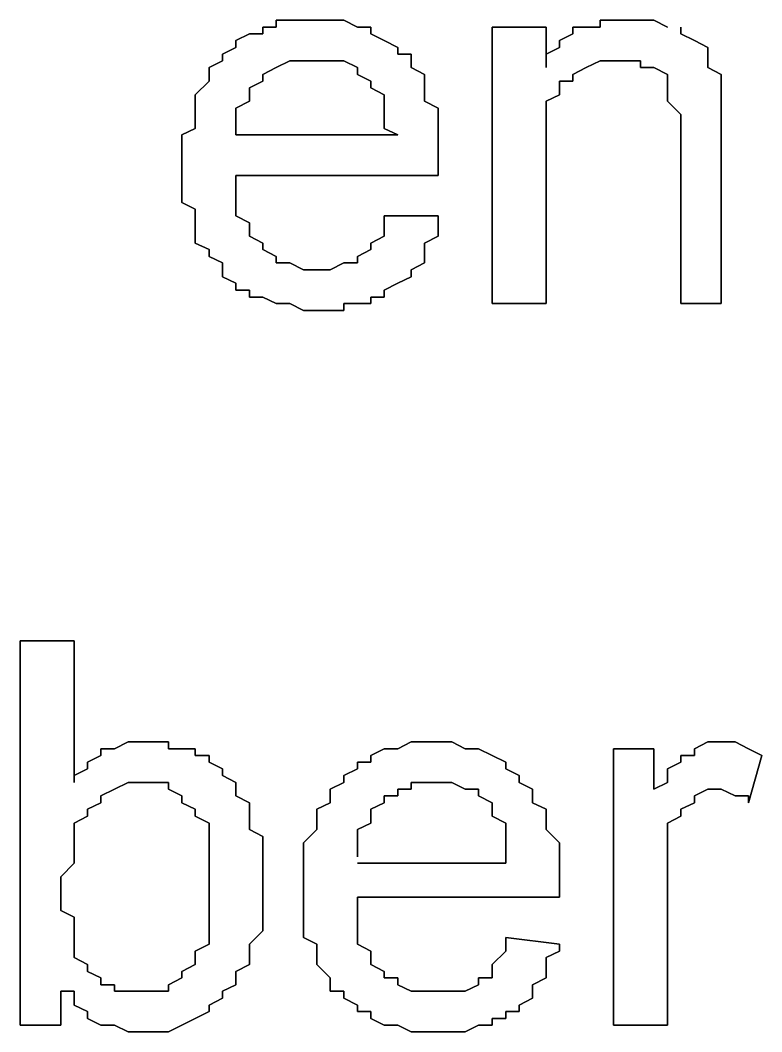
# Model space of a CAD drawing. Header units: metres. Extents: x 2.9 to 42.8, y 1.7 to 28.7.
# Drawn here: x 39.1901 to 39.3841, y 21.3572 to 21.6218 of the extents above; entities that cross this region are included whole.
import ezdxf

# ---------------------------------------------------------------- set-up
doc = ezdxf.new("R2010")
doc.units = ezdxf.units.M
doc.layers.add('GRIS', color=8, linetype='Continuous')

msp = doc.modelspace()

# ---------------------------------------------------------------- linework, layer by layer
at = {"layer": 'GRIS', "lineweight": -3}
for points in [[(39.2606, 21.6218), (39.2571, 21.6218), (39.2606, 21.6218)], [(39.2571, 21.6218), (39.2571, 21.62), (39.2571, 21.6218)], [(39.2642, 21.6218), (39.2606, 21.6218), (39.2642, 21.6218)], [(39.2677, 21.6218), (39.2642, 21.6218), (39.2677, 21.6218)], [(39.2712, 21.6218), (39.2677, 21.6218), (39.2712, 21.6218)], [(39.2748, 21.6218), (39.2712, 21.6218), (39.2748, 21.6218)], [(39.2783, 21.62), (39.2748, 21.6218), (39.2783, 21.62)], [(39.3453, 21.6218), (39.3418, 21.6218), (39.3453, 21.6218)], [(39.3418, 21.6218), (39.3418, 21.62), (39.3418, 21.6218)], [(39.3488, 21.6218), (39.3453, 21.6218), (39.3488, 21.6218)], [(39.3524, 21.6218), (39.3488, 21.6218), (39.3524, 21.6218)], [(39.3559, 21.6218), (39.3524, 21.6218), (39.3559, 21.6218)], [(39.3594, 21.62), (39.3559, 21.6218), (39.3594, 21.62)], [(39.2501, 21.6182), (39.2465, 21.6165), (39.2501, 21.6182)], [(39.2536, 21.6182), (39.2501, 21.6182), (39.2536, 21.6182)], [(39.2571, 21.62), (39.2536, 21.62), (39.2571, 21.62)], [(39.2536, 21.62), (39.2536, 21.6182), (39.2536, 21.62)], [(39.2818, 21.62), (39.2783, 21.62), (39.2818, 21.62)], [(39.2818, 21.6182), (39.2818, 21.62), (39.2818, 21.6182)], [(39.2853, 21.6165), (39.2818, 21.6182), (39.2853, 21.6165)], [(39.3277, 21.62), (39.3136, 21.62), (39.3277, 21.62)], [(39.3136, 21.62), (39.3136, 21.5477), (39.3136, 21.62)], [(39.3277, 21.6094), (39.3277, 21.62), (39.3277, 21.6094)], [(39.3347, 21.6182), (39.3312, 21.6165), (39.3347, 21.6182)], [(39.3382, 21.62), (39.3347, 21.62), (39.3382, 21.62)], [(39.3347, 21.62), (39.3347, 21.6182), (39.3347, 21.62)], [(39.3418, 21.62), (39.3382, 21.62), (39.3418, 21.62)], [(39.3629, 21.6182), (39.3629, 21.62), (39.3629, 21.6182)], [(39.3665, 21.6165), (39.3629, 21.6182), (39.3665, 21.6165)], [(39.2465, 21.6165), (39.2465, 21.6147), (39.2465, 21.6165)], [(39.2889, 21.6147), (39.2853, 21.6165), (39.2889, 21.6147)], [(39.3312, 21.6165), (39.3312, 21.6147), (39.3312, 21.6165)], [(39.37, 21.6147), (39.3665, 21.6165), (39.37, 21.6147)], [(39.2465, 21.6147), (39.243, 21.6129), (39.2465, 21.6147)], [(39.243, 21.6129), (39.243, 21.6112), (39.243, 21.6129)], [(39.2889, 21.6129), (39.2889, 21.6147), (39.2889, 21.6129)], [(39.2924, 21.6129), (39.2889, 21.6129), (39.2924, 21.6129)], [(39.2924, 21.6112), (39.2924, 21.6129), (39.2924, 21.6112)], [(39.3312, 21.6147), (39.3277, 21.6129), (39.3312, 21.6147)], [(39.3277, 21.6129), (39.3277, 21.6112), (39.3277, 21.6129)], [(39.37, 21.6129), (39.37, 21.6147), (39.37, 21.6129)], [(39.37, 21.6112), (39.37, 21.6129), (39.37, 21.6112)], [(39.243, 21.6112), (39.2395, 21.6094), (39.243, 21.6112)], [(39.2571, 21.6094), (39.2606, 21.6112), (39.2571, 21.6094)], [(39.2606, 21.6112), (39.2642, 21.6112), (39.2606, 21.6112)], [(39.2642, 21.6112), (39.2677, 21.6112), (39.2642, 21.6112)], [(39.2677, 21.6112), (39.2712, 21.6112), (39.2677, 21.6112)], [(39.2712, 21.6112), (39.2748, 21.6112), (39.2712, 21.6112)], [(39.2748, 21.6112), (39.2783, 21.6094), (39.2748, 21.6112)], [(39.2924, 21.6094), (39.2924, 21.6112), (39.2924, 21.6094)], [(39.3277, 21.6112), (39.3277, 21.6094), (39.3277, 21.6112)], [(39.3382, 21.6094), (39.3418, 21.6112), (39.3382, 21.6094)], [(39.3418, 21.6112), (39.3453, 21.6112), (39.3418, 21.6112)], [(39.3453, 21.6112), (39.3488, 21.6112), (39.3453, 21.6112)], [(39.3488, 21.6112), (39.3524, 21.6112), (39.3488, 21.6112)], [(39.3524, 21.6112), (39.3524, 21.6094), (39.3524, 21.6112)], [(39.37, 21.6094), (39.37, 21.6112), (39.37, 21.6094)], [(39.2395, 21.6094), (39.2395, 21.6076), (39.2395, 21.6094)], [(39.2395, 21.6076), (39.2395, 21.6059), (39.2395, 21.6076)], [(39.2536, 21.6076), (39.2571, 21.6094), (39.2536, 21.6076)], [(39.2536, 21.6059), (39.2536, 21.6076), (39.2536, 21.6059)], [(39.2783, 21.6094), (39.2783, 21.6076), (39.2783, 21.6094)], [(39.2783, 21.6076), (39.2818, 21.6059), (39.2783, 21.6076)], [(39.2959, 21.6076), (39.2924, 21.6094), (39.2959, 21.6076)], [(39.2959, 21.6059), (39.2959, 21.6076), (39.2959, 21.6059)], [(39.3347, 21.6076), (39.3382, 21.6094), (39.3347, 21.6076)], [(39.3347, 21.6059), (39.3347, 21.6076), (39.3347, 21.6059)], [(39.3524, 21.6094), (39.3559, 21.6094), (39.3524, 21.6094)], [(39.3559, 21.6094), (39.3594, 21.6076), (39.3559, 21.6094)], [(39.3594, 21.6076), (39.3594, 21.6059), (39.3594, 21.6076)], [(39.3735, 21.6076), (39.37, 21.6094), (39.3735, 21.6076)], [(39.3735, 21.6041), (39.3735, 21.6076), (39.3735, 21.6041)], [(39.2395, 21.6059), (39.2359, 21.6023), (39.2395, 21.6059)], [(39.2501, 21.6041), (39.2536, 21.6059), (39.2501, 21.6041)], [(39.2818, 21.6059), (39.2818, 21.6041), (39.2818, 21.6059)], [(39.2959, 21.6023), (39.2959, 21.6059), (39.2959, 21.6023)], [(39.3312, 21.6041), (39.3312, 21.6059), (39.3312, 21.6041)], [(39.3312, 21.6059), (39.3347, 21.6059), (39.3312, 21.6059)], [(39.3594, 21.6059), (39.3594, 21.6041), (39.3594, 21.6059)], [(39.2359, 21.6023), (39.2359, 21.6006), (39.2359, 21.6023)], [(39.2501, 21.6023), (39.2501, 21.6041), (39.2501, 21.6023)], [(39.2501, 21.6006), (39.2501, 21.6023), (39.2501, 21.6006)], [(39.2818, 21.6041), (39.2853, 21.6023), (39.2818, 21.6041)], [(39.2853, 21.6023), (39.2853, 21.6006), (39.2853, 21.6023)], [(39.2959, 21.6006), (39.2959, 21.6023), (39.2959, 21.6006)], [(39.3277, 21.6006), (39.3312, 21.6023), (39.3277, 21.6006)], [(39.3312, 21.6023), (39.3312, 21.6041), (39.3312, 21.6023)], [(39.3594, 21.6041), (39.3594, 21.6023), (39.3594, 21.6041)], [(39.3594, 21.6023), (39.3594, 21.6006), (39.3594, 21.6023)], [(39.3735, 21.6023), (39.3735, 21.6041), (39.3735, 21.6023)], [(39.3735, 21.6006), (39.3735, 21.6023), (39.3735, 21.6006)], [(39.2359, 21.6006), (39.2359, 21.5988), (39.2359, 21.6006)], [(39.2465, 21.5988), (39.2501, 21.6006), (39.2465, 21.5988)], [(39.2853, 21.6006), (39.2853, 21.5988), (39.2853, 21.6006)], [(39.2994, 21.5988), (39.2959, 21.6006), (39.2994, 21.5988)], [(39.3277, 21.5971), (39.3277, 21.6006), (39.3277, 21.5971)], [(39.3594, 21.6006), (39.3629, 21.5971), (39.3594, 21.6006)], [(39.3735, 21.5988), (39.3735, 21.6006), (39.3735, 21.5988)], [(39.2359, 21.5988), (39.2359, 21.5971), (39.2359, 21.5988)], [(39.2359, 21.5971), (39.2359, 21.5935), (39.2359, 21.5971)], [(39.2465, 21.5971), (39.2465, 21.5988), (39.2465, 21.5971)], [(39.2465, 21.5935), (39.2465, 21.5971), (39.2465, 21.5935)], [(39.2853, 21.5988), (39.2853, 21.5971), (39.2853, 21.5988)], [(39.2853, 21.5971), (39.2853, 21.5935), (39.2853, 21.5971)], [(39.2994, 21.5971), (39.2994, 21.5988), (39.2994, 21.5971)], [(39.2994, 21.5935), (39.2994, 21.5971), (39.2994, 21.5935)], [(39.3277, 21.5953), (39.3277, 21.5971), (39.3277, 21.5953)], [(39.3629, 21.5971), (39.3629, 21.5953), (39.3629, 21.5971)], [(39.3735, 21.5953), (39.3735, 21.5988), (39.3735, 21.5953)], [(39.3277, 21.5918), (39.3277, 21.5953), (39.3277, 21.5918)], [(39.3629, 21.5953), (39.3629, 21.5918), (39.3629, 21.5953)], [(39.3735, 21.5918), (39.3735, 21.5953), (39.3735, 21.5918)], [(39.2359, 21.5935), (39.2324, 21.5918), (39.2359, 21.5935)], [(39.2324, 21.5918), (39.2324, 21.5882), (39.2324, 21.5918)], [(39.2465, 21.5918), (39.2465, 21.5935), (39.2465, 21.5918)], [(39.2889, 21.5918), (39.2465, 21.5918), (39.2889, 21.5918)], [(39.2853, 21.5935), (39.2889, 21.5918), (39.2853, 21.5935)], [(39.2994, 21.5918), (39.2994, 21.5935), (39.2994, 21.5918)], [(39.2994, 21.5882), (39.2994, 21.5918), (39.2994, 21.5882)], [(39.3277, 21.59), (39.3277, 21.5918), (39.3277, 21.59)], [(39.3629, 21.5918), (39.3629, 21.5477), (39.3629, 21.5918)], [(39.3735, 21.5477), (39.3735, 21.5918), (39.3735, 21.5477)], [(39.3277, 21.5882), (39.3277, 21.59), (39.3277, 21.5882)], [(39.2324, 21.5882), (39.2324, 21.5865), (39.2324, 21.5882)], [(39.2324, 21.5865), (39.2324, 21.5829), (39.2324, 21.5865)], [(39.2994, 21.5865), (39.2994, 21.5882), (39.2994, 21.5865)], [(39.2994, 21.5847), (39.2994, 21.5865), (39.2994, 21.5847)], [(39.3277, 21.5477), (39.3277, 21.5882), (39.3277, 21.5477)], [(39.2994, 21.5829), (39.2994, 21.5847), (39.2994, 21.5829)], [(39.2324, 21.5829), (39.2324, 21.5812), (39.2324, 21.5829)], [(39.2324, 21.5812), (39.2324, 21.5794), (39.2324, 21.5812)], [(39.2465, 21.5777), (39.2465, 21.5812), (39.2465, 21.5777)], [(39.2465, 21.5812), (39.2994, 21.5812), (39.2465, 21.5812)], [(39.2994, 21.5812), (39.2994, 21.5829), (39.2994, 21.5812)], [(39.2324, 21.5794), (39.2324, 21.5759), (39.2324, 21.5794)], [(39.2324, 21.5759), (39.2324, 21.5741), (39.2324, 21.5759)], [(39.2465, 21.5759), (39.2465, 21.5777), (39.2465, 21.5759)], [(39.2465, 21.5724), (39.2465, 21.5759), (39.2465, 21.5724)], [(39.2324, 21.5741), (39.2359, 21.5724), (39.2324, 21.5741)], [(39.2359, 21.5724), (39.2359, 21.5688), (39.2359, 21.5724)], [(39.2465, 21.5706), (39.2465, 21.5724), (39.2465, 21.5706)], [(39.2501, 21.5688), (39.2465, 21.5706), (39.2501, 21.5688)], [(39.2853, 21.5706), (39.2853, 21.5688), (39.2853, 21.5706)], [(39.2994, 21.5706), (39.2853, 21.5706), (39.2994, 21.5706)], [(39.2994, 21.5671), (39.2994, 21.5706), (39.2994, 21.5671)], [(39.2359, 21.5688), (39.2359, 21.5671), (39.2359, 21.5688)], [(39.2501, 21.5671), (39.2501, 21.5688), (39.2501, 21.5671)], [(39.2853, 21.5688), (39.2853, 21.5671), (39.2853, 21.5688)], [(39.2359, 21.5671), (39.2359, 21.5653), (39.2359, 21.5671)], [(39.2359, 21.5653), (39.2359, 21.5635), (39.2359, 21.5653)], [(39.2501, 21.5653), (39.2501, 21.5671), (39.2501, 21.5653)], [(39.2536, 21.5635), (39.2501, 21.5653), (39.2536, 21.5635)], [(39.2853, 21.5653), (39.2818, 21.5635), (39.2853, 21.5653)], [(39.2853, 21.5671), (39.2853, 21.5653), (39.2853, 21.5671)], [(39.2959, 21.5635), (39.2994, 21.5653), (39.2959, 21.5635)], [(39.2994, 21.5653), (39.2994, 21.5671), (39.2994, 21.5653)], [(39.2359, 21.5635), (39.2395, 21.5618), (39.2359, 21.5635)], [(39.2536, 21.5618), (39.2536, 21.5635), (39.2536, 21.5618)], [(39.2818, 21.5635), (39.2818, 21.5618), (39.2818, 21.5635)], [(39.2959, 21.56), (39.2959, 21.5635), (39.2959, 21.56)], [(39.2395, 21.5618), (39.2395, 21.56), (39.2395, 21.5618)], [(39.2395, 21.56), (39.243, 21.5583), (39.2395, 21.56)], [(39.2571, 21.56), (39.2536, 21.5618), (39.2571, 21.56)], [(39.2571, 21.5583), (39.2571, 21.56), (39.2571, 21.5583)], [(39.2818, 21.5618), (39.2783, 21.56), (39.2818, 21.5618)], [(39.2783, 21.56), (39.2783, 21.5583), (39.2783, 21.56)], [(39.2959, 21.5583), (39.2959, 21.56), (39.2959, 21.5583)], [(39.243, 21.5583), (39.243, 21.5565), (39.243, 21.5583)], [(39.2606, 21.5583), (39.2571, 21.5583), (39.2606, 21.5583)], [(39.2642, 21.5565), (39.2606, 21.5583), (39.2642, 21.5565)], [(39.2748, 21.5583), (39.2712, 21.5565), (39.2748, 21.5583)], [(39.2783, 21.5583), (39.2748, 21.5583), (39.2783, 21.5583)], [(39.2924, 21.5565), (39.2959, 21.5583), (39.2924, 21.5565)], [(39.243, 21.5565), (39.243, 21.5547), (39.243, 21.5565)], [(39.243, 21.5547), (39.2465, 21.553), (39.243, 21.5547)], [(39.2677, 21.5565), (39.2642, 21.5565), (39.2677, 21.5565)], [(39.2712, 21.5565), (39.2677, 21.5565), (39.2712, 21.5565)], [(39.2889, 21.553), (39.2924, 21.5547), (39.2889, 21.553)], [(39.2924, 21.5547), (39.2924, 21.5565), (39.2924, 21.5547)], [(39.2465, 21.553), (39.2465, 21.5512), (39.2465, 21.553)], [(39.2853, 21.5512), (39.2889, 21.553), (39.2853, 21.5512)], [(39.2465, 21.5512), (39.2501, 21.5512), (39.2465, 21.5512)], [(39.2501, 21.5512), (39.2501, 21.5494), (39.2501, 21.5512)], [(39.2501, 21.5494), (39.2536, 21.5494), (39.2501, 21.5494)], [(39.2536, 21.5494), (39.2571, 21.5477), (39.2536, 21.5494)], [(39.2818, 21.5477), (39.2818, 21.5494), (39.2818, 21.5477)], [(39.2818, 21.5494), (39.2853, 21.5494), (39.2818, 21.5494)], [(39.2853, 21.5494), (39.2853, 21.5512), (39.2853, 21.5494)], [(39.2571, 21.5477), (39.2606, 21.5477), (39.2571, 21.5477)], [(39.2606, 21.5477), (39.2642, 21.5459), (39.2606, 21.5477)], [(39.2748, 21.5459), (39.2748, 21.5477), (39.2748, 21.5459)], [(39.2748, 21.5477), (39.2783, 21.5477), (39.2748, 21.5477)], [(39.2783, 21.5477), (39.2818, 21.5477), (39.2783, 21.5477)], [(39.3136, 21.5477), (39.3277, 21.5477), (39.3136, 21.5477)], [(39.3629, 21.5477), (39.3735, 21.5477), (39.3629, 21.5477)], [(39.2642, 21.5459), (39.2677, 21.5459), (39.2642, 21.5459)], [(39.2677, 21.5459), (39.2712, 21.5459), (39.2677, 21.5459)], [(39.2712, 21.5459), (39.2748, 21.5459), (39.2712, 21.5459)], [(39.2042, 21.4595), (39.1901, 21.4595), (39.2042, 21.4595)], [(39.1901, 21.4595), (39.1901, 21.3589), (39.1901, 21.4595)], [(39.2042, 21.4224), (39.2042, 21.4595), (39.2042, 21.4224)], [(39.2183, 21.433), (39.2148, 21.4312), (39.2183, 21.433)], [(39.2218, 21.433), (39.2183, 21.433), (39.2218, 21.433)], [(39.2254, 21.433), (39.2218, 21.433), (39.2254, 21.433)], [(39.2289, 21.433), (39.2254, 21.433), (39.2289, 21.433)], [(39.2289, 21.4312), (39.2289, 21.433), (39.2289, 21.4312)], [(39.2924, 21.433), (39.2889, 21.4312), (39.2924, 21.433)], [(39.2959, 21.433), (39.2924, 21.433), (39.2959, 21.433)], [(39.2994, 21.433), (39.2959, 21.433), (39.2994, 21.433)], [(39.303, 21.433), (39.2994, 21.433), (39.303, 21.433)], [(39.3065, 21.4312), (39.303, 21.433), (39.3065, 21.4312)], [(39.37, 21.433), (39.3665, 21.4312), (39.37, 21.433)], [(39.3735, 21.433), (39.37, 21.433), (39.3735, 21.433)], [(39.3771, 21.433), (39.3735, 21.433), (39.3771, 21.433)], [(39.3806, 21.4312), (39.3771, 21.433), (39.3806, 21.4312)], [(39.2148, 21.4312), (39.2112, 21.4312), (39.2148, 21.4312)], [(39.2112, 21.4312), (39.2112, 21.4295), (39.2112, 21.4312)], [(39.2324, 21.4312), (39.2289, 21.4312), (39.2324, 21.4312)], [(39.2359, 21.4312), (39.2324, 21.4312), (39.2359, 21.4312)], [(39.2359, 21.4295), (39.2359, 21.4312), (39.2359, 21.4295)], [(39.2853, 21.4312), (39.2818, 21.4295), (39.2853, 21.4312)], [(39.2889, 21.4312), (39.2853, 21.4312), (39.2889, 21.4312)], [(39.31, 21.4312), (39.3065, 21.4312), (39.31, 21.4312)], [(39.3136, 21.4295), (39.31, 21.4312), (39.3136, 21.4295)], [(39.3559, 21.4312), (39.3453, 21.4312), (39.3559, 21.4312)], [(39.3453, 21.4312), (39.3453, 21.3589), (39.3453, 21.4312)], [(39.3559, 21.4207), (39.3559, 21.4312), (39.3559, 21.4207)], [(39.3665, 21.4312), (39.3665, 21.4295), (39.3665, 21.4312)], [(39.3841, 21.4295), (39.3806, 21.4312), (39.3841, 21.4295)], [(39.2112, 21.4295), (39.2077, 21.4277), (39.2112, 21.4295)], [(39.2077, 21.4277), (39.2077, 21.426), (39.2077, 21.4277)], [(39.2395, 21.4295), (39.2359, 21.4295), (39.2395, 21.4295)], [(39.2395, 21.4277), (39.2395, 21.4295), (39.2395, 21.4277)], [(39.243, 21.426), (39.2395, 21.4277), (39.243, 21.426)], [(39.2818, 21.4277), (39.2783, 21.4277), (39.2818, 21.4277)], [(39.2783, 21.4277), (39.2783, 21.426), (39.2783, 21.4277)], [(39.2818, 21.4295), (39.2818, 21.4277), (39.2818, 21.4295)], [(39.3171, 21.4277), (39.3136, 21.4295), (39.3171, 21.4277)], [(39.3171, 21.426), (39.3171, 21.4277), (39.3171, 21.426)], [(39.3629, 21.4277), (39.3594, 21.426), (39.3629, 21.4277)], [(39.3665, 21.4295), (39.3629, 21.4295), (39.3665, 21.4295)], [(39.3629, 21.4295), (39.3629, 21.4277), (39.3629, 21.4295)], [(39.3806, 21.4171), (39.3841, 21.4295), (39.3806, 21.4171)], [(39.2077, 21.426), (39.2042, 21.4242), (39.2077, 21.426)], [(39.243, 21.4242), (39.243, 21.426), (39.243, 21.4242)], [(39.2783, 21.426), (39.2748, 21.4242), (39.2783, 21.426)], [(39.3206, 21.4242), (39.3171, 21.426), (39.3206, 21.4242)], [(39.3594, 21.426), (39.3594, 21.4224), (39.3594, 21.426)], [(39.2042, 21.4242), (39.2042, 21.4224), (39.2042, 21.4242)], [(39.2148, 21.4207), (39.2183, 21.4224), (39.2148, 21.4207)], [(39.2183, 21.4224), (39.2218, 21.4224), (39.2183, 21.4224)], [(39.2218, 21.4224), (39.2254, 21.4224), (39.2218, 21.4224)], [(39.2254, 21.4224), (39.2289, 21.4224), (39.2254, 21.4224)], [(39.2289, 21.4224), (39.2289, 21.4207), (39.2289, 21.4224)], [(39.2465, 21.4224), (39.243, 21.4242), (39.2465, 21.4224)], [(39.2465, 21.4207), (39.2465, 21.4224), (39.2465, 21.4207)], [(39.2748, 21.4224), (39.2712, 21.4207), (39.2748, 21.4224)], [(39.2748, 21.4242), (39.2748, 21.4224), (39.2748, 21.4242)], [(39.2924, 21.4207), (39.2924, 21.4224), (39.2924, 21.4207)], [(39.2924, 21.4224), (39.2959, 21.4224), (39.2924, 21.4224)], [(39.2959, 21.4224), (39.2994, 21.4224), (39.2959, 21.4224)], [(39.2994, 21.4224), (39.303, 21.4224), (39.2994, 21.4224)], [(39.303, 21.4224), (39.3065, 21.4207), (39.303, 21.4224)], [(39.3206, 21.4224), (39.3206, 21.4242), (39.3206, 21.4224)], [(39.3241, 21.4207), (39.3206, 21.4224), (39.3241, 21.4207)], [(39.3594, 21.4224), (39.3559, 21.4207), (39.3594, 21.4224)], [(39.2112, 21.4189), (39.2148, 21.4207), (39.2112, 21.4189)], [(39.2289, 21.4207), (39.2324, 21.4189), (39.2289, 21.4207)], [(39.2465, 21.4189), (39.2465, 21.4207), (39.2465, 21.4189)], [(39.2712, 21.4207), (39.2712, 21.4189), (39.2712, 21.4207)], [(39.2889, 21.4189), (39.2889, 21.4207), (39.2889, 21.4189)], [(39.2889, 21.4207), (39.2924, 21.4207), (39.2889, 21.4207)], [(39.3065, 21.4207), (39.31, 21.4207), (39.3065, 21.4207)], [(39.31, 21.4207), (39.31, 21.4189), (39.31, 21.4207)], [(39.3241, 21.4189), (39.3241, 21.4207), (39.3241, 21.4189)], [(39.3665, 21.4189), (39.37, 21.4207), (39.3665, 21.4189)], [(39.37, 21.4207), (39.3735, 21.4207), (39.37, 21.4207)], [(39.3735, 21.4207), (39.3771, 21.4189), (39.3735, 21.4207)], [(39.2077, 21.4154), (39.2112, 21.4171), (39.2077, 21.4154)], [(39.2112, 21.4171), (39.2112, 21.4189), (39.2112, 21.4171)], [(39.2324, 21.4189), (39.2324, 21.4171), (39.2324, 21.4189)], [(39.2324, 21.4171), (39.2359, 21.4154), (39.2324, 21.4171)], [(39.2501, 21.4171), (39.2465, 21.4189), (39.2501, 21.4171)], [(39.2501, 21.4136), (39.2501, 21.4171), (39.2501, 21.4136)], [(39.2712, 21.4171), (39.2677, 21.4154), (39.2712, 21.4171)], [(39.2712, 21.4189), (39.2712, 21.4171), (39.2712, 21.4189)], [(39.2818, 21.4154), (39.2853, 21.4171), (39.2818, 21.4154)], [(39.2853, 21.4171), (39.2853, 21.4189), (39.2853, 21.4171)], [(39.2853, 21.4189), (39.2889, 21.4189), (39.2853, 21.4189)], [(39.31, 21.4189), (39.3136, 21.4171), (39.31, 21.4189)], [(39.3136, 21.4171), (39.3136, 21.4154), (39.3136, 21.4171)], [(39.3241, 21.4171), (39.3241, 21.4189), (39.3241, 21.4171)], [(39.3277, 21.4154), (39.3241, 21.4171), (39.3277, 21.4154)], [(39.3629, 21.4154), (39.3665, 21.4171), (39.3629, 21.4154)], [(39.3665, 21.4171), (39.3665, 21.4189), (39.3665, 21.4171)], [(39.3771, 21.4189), (39.3806, 21.4189), (39.3771, 21.4189)], [(39.3806, 21.4189), (39.3806, 21.4171), (39.3806, 21.4189)], [(39.2077, 21.4136), (39.2077, 21.4154), (39.2077, 21.4136)], [(39.2359, 21.4154), (39.2359, 21.4136), (39.2359, 21.4154)], [(39.2677, 21.4154), (39.2677, 21.4136), (39.2677, 21.4154)], [(39.2818, 21.4136), (39.2818, 21.4154), (39.2818, 21.4136)], [(39.3136, 21.4154), (39.3136, 21.4136), (39.3136, 21.4154)], [(39.3277, 21.4136), (39.3277, 21.4154), (39.3277, 21.4136)], [(39.3629, 21.4136), (39.3629, 21.4154), (39.3629, 21.4136)], [(39.2042, 21.4118), (39.2077, 21.4136), (39.2042, 21.4118)], [(39.2042, 21.4101), (39.2042, 21.4118), (39.2042, 21.4101)], [(39.2359, 21.4136), (39.2395, 21.4118), (39.2359, 21.4136)], [(39.2395, 21.4118), (39.2395, 21.4101), (39.2395, 21.4118)], [(39.2501, 21.4118), (39.2501, 21.4136), (39.2501, 21.4118)], [(39.2501, 21.4101), (39.2501, 21.4118), (39.2501, 21.4101)], [(39.2677, 21.4136), (39.2677, 21.4118), (39.2677, 21.4136)], [(39.2677, 21.4118), (39.2677, 21.4101), (39.2677, 21.4118)], [(39.2783, 21.4101), (39.2818, 21.4118), (39.2783, 21.4101)], [(39.2818, 21.4118), (39.2818, 21.4136), (39.2818, 21.4118)], [(39.3136, 21.4136), (39.3171, 21.4118), (39.3136, 21.4136)], [(39.3171, 21.4118), (39.3171, 21.4101), (39.3171, 21.4118)], [(39.3277, 21.4118), (39.3277, 21.4136), (39.3277, 21.4118)], [(39.3277, 21.4101), (39.3277, 21.4118), (39.3277, 21.4101)], [(39.3594, 21.4118), (39.3629, 21.4136), (39.3594, 21.4118)], [(39.3594, 21.4083), (39.3594, 21.4118), (39.3594, 21.4083)], [(39.2042, 21.4083), (39.2042, 21.4101), (39.2042, 21.4083)], [(39.2395, 21.4101), (39.2395, 21.4083), (39.2395, 21.4101)], [(39.2536, 21.4083), (39.2501, 21.4101), (39.2536, 21.4083)], [(39.2677, 21.4101), (39.2642, 21.4066), (39.2677, 21.4101)], [(39.2783, 21.4066), (39.2783, 21.4101), (39.2783, 21.4066)], [(39.3171, 21.4101), (39.3171, 21.4066), (39.3171, 21.4101)], [(39.3312, 21.4066), (39.3277, 21.4101), (39.3312, 21.4066)], [(39.2042, 21.4066), (39.2042, 21.4083), (39.2042, 21.4066)], [(39.2042, 21.403), (39.2042, 21.4066), (39.2042, 21.403)], [(39.2395, 21.4083), (39.2395, 21.4066), (39.2395, 21.4083)], [(39.2395, 21.4066), (39.2395, 21.403), (39.2395, 21.4066)], [(39.2536, 21.4066), (39.2536, 21.4083), (39.2536, 21.4066)], [(39.2536, 21.403), (39.2536, 21.4066), (39.2536, 21.403)], [(39.2642, 21.4066), (39.2642, 21.4048), (39.2642, 21.4066)], [(39.2783, 21.4048), (39.2783, 21.4066), (39.2783, 21.4048)], [(39.3171, 21.4066), (39.3171, 21.4048), (39.3171, 21.4066)], [(39.3312, 21.4048), (39.3312, 21.4066), (39.3312, 21.4048)], [(39.3594, 21.4066), (39.3594, 21.4083), (39.3594, 21.4066)], [(39.3594, 21.4048), (39.3594, 21.4066), (39.3594, 21.4048)], [(39.2642, 21.4048), (39.2642, 21.403), (39.2642, 21.4048)], [(39.2783, 21.403), (39.2783, 21.4048), (39.2783, 21.403)], [(39.3171, 21.4048), (39.3171, 21.4013), (39.3171, 21.4048)], [(39.3312, 21.403), (39.3312, 21.4048), (39.3312, 21.403)], [(39.3594, 21.4013), (39.3594, 21.4048), (39.3594, 21.4013)], [(39.2007, 21.3977), (39.2042, 21.4013), (39.2007, 21.3977)], [(39.2042, 21.4013), (39.2042, 21.403), (39.2042, 21.4013)], [(39.2395, 21.403), (39.2395, 21.4013), (39.2395, 21.403)], [(39.2395, 21.4013), (39.2395, 21.3977), (39.2395, 21.4013)], [(39.2536, 21.4013), (39.2536, 21.403), (39.2536, 21.4013)], [(39.2536, 21.3995), (39.2536, 21.4013), (39.2536, 21.3995)], [(39.2642, 21.403), (39.2642, 21.3995), (39.2642, 21.403)], [(39.3171, 21.4013), (39.2783, 21.4013), (39.3171, 21.4013)], [(39.3312, 21.3995), (39.3312, 21.403), (39.3312, 21.3995)], [(39.3594, 21.3995), (39.3594, 21.4013), (39.3594, 21.3995)], [(39.2536, 21.396), (39.2536, 21.3995), (39.2536, 21.396)], [(39.2642, 21.3995), (39.2642, 21.3977), (39.2642, 21.3995)], [(39.3312, 21.3977), (39.3312, 21.3995), (39.3312, 21.3977)], [(39.3594, 21.396), (39.3594, 21.3995), (39.3594, 21.396)], [(39.2007, 21.396), (39.2007, 21.3977), (39.2007, 21.396)], [(39.2007, 21.3924), (39.2007, 21.396), (39.2007, 21.3924)], [(39.2395, 21.3977), (39.2395, 21.3942), (39.2395, 21.3977)], [(39.2536, 21.3924), (39.2536, 21.396), (39.2536, 21.3924)], [(39.2642, 21.3977), (39.2642, 21.3942), (39.2642, 21.3977)], [(39.3312, 21.396), (39.3312, 21.3977), (39.3312, 21.396)], [(39.3312, 21.3924), (39.3312, 21.396), (39.3312, 21.3924)], [(39.3594, 21.3589), (39.3594, 21.396), (39.3594, 21.3589)], [(39.2395, 21.3942), (39.2395, 21.3907), (39.2395, 21.3942)], [(39.2642, 21.3942), (39.2642, 21.3924), (39.2642, 21.3942)], [(39.2007, 21.3889), (39.2007, 21.3924), (39.2007, 21.3889)], [(39.2395, 21.3907), (39.2395, 21.3889), (39.2395, 21.3907)], [(39.2536, 21.3907), (39.2536, 21.3924), (39.2536, 21.3907)], [(39.2536, 21.3872), (39.2536, 21.3907), (39.2536, 21.3872)], [(39.2642, 21.3924), (39.2642, 21.3907), (39.2642, 21.3924)], [(39.2642, 21.3907), (39.2642, 21.3872), (39.2642, 21.3907)], [(39.2783, 21.3889), (39.2783, 21.3924), (39.2783, 21.3889)], [(39.2783, 21.3924), (39.3312, 21.3924), (39.2783, 21.3924)], [(39.2042, 21.3872), (39.2007, 21.3889), (39.2042, 21.3872)], [(39.2395, 21.3889), (39.2395, 21.3854), (39.2395, 21.3889)], [(39.2783, 21.3872), (39.2783, 21.3889), (39.2783, 21.3872)], [(39.2042, 21.3836), (39.2042, 21.3872), (39.2042, 21.3836)], [(39.2395, 21.3854), (39.2395, 21.3836), (39.2395, 21.3854)], [(39.2536, 21.3854), (39.2536, 21.3872), (39.2536, 21.3854)], [(39.2536, 21.3836), (39.2536, 21.3854), (39.2536, 21.3836)], [(39.2642, 21.3872), (39.2642, 21.3854), (39.2642, 21.3872)], [(39.2642, 21.3854), (39.2642, 21.3819), (39.2642, 21.3854)], [(39.2783, 21.3836), (39.2783, 21.3872), (39.2783, 21.3836)], [(39.2042, 21.3819), (39.2042, 21.3836), (39.2042, 21.3819)], [(39.2395, 21.3836), (39.2395, 21.3819), (39.2395, 21.3836)], [(39.2501, 21.3801), (39.2536, 21.3836), (39.2501, 21.3801)], [(39.2783, 21.3819), (39.2783, 21.3836), (39.2783, 21.3819)], [(39.2042, 21.3801), (39.2042, 21.3819), (39.2042, 21.3801)], [(39.2042, 21.3783), (39.2042, 21.3801), (39.2042, 21.3783)], [(39.2395, 21.3801), (39.2359, 21.3783), (39.2395, 21.3801)], [(39.2395, 21.3819), (39.2395, 21.3801), (39.2395, 21.3819)], [(39.2501, 21.3783), (39.2501, 21.3801), (39.2501, 21.3783)], [(39.2642, 21.3819), (39.2677, 21.3801), (39.2642, 21.3819)], [(39.2677, 21.3801), (39.2677, 21.3783), (39.2677, 21.3801)], [(39.2783, 21.3801), (39.2783, 21.3819), (39.2783, 21.3801)], [(39.2818, 21.3783), (39.2783, 21.3801), (39.2818, 21.3783)], [(39.3171, 21.3819), (39.3171, 21.3801), (39.3171, 21.3819)], [(39.3312, 21.3801), (39.3171, 21.3819), (39.3312, 21.3801)], [(39.3171, 21.3801), (39.3171, 21.3783), (39.3171, 21.3801)], [(39.3312, 21.3783), (39.3312, 21.3801), (39.3312, 21.3783)], [(39.2042, 21.3766), (39.2042, 21.3783), (39.2042, 21.3766)], [(39.2359, 21.3783), (39.2359, 21.3766), (39.2359, 21.3783)], [(39.2501, 21.3766), (39.2501, 21.3783), (39.2501, 21.3766)], [(39.2677, 21.3783), (39.2677, 21.3766), (39.2677, 21.3783)], [(39.2818, 21.3766), (39.2818, 21.3783), (39.2818, 21.3766)], [(39.3171, 21.3783), (39.3136, 21.3748), (39.3171, 21.3783)], [(39.3277, 21.3766), (39.3312, 21.3783), (39.3277, 21.3766)], [(39.2077, 21.3748), (39.2042, 21.3766), (39.2077, 21.3748)], [(39.2077, 21.373), (39.2077, 21.3748), (39.2077, 21.373)], [(39.2359, 21.3748), (39.2324, 21.373), (39.2359, 21.3748)], [(39.2359, 21.3766), (39.2359, 21.3748), (39.2359, 21.3766)], [(39.2465, 21.373), (39.2501, 21.3748), (39.2465, 21.373)], [(39.2501, 21.3748), (39.2501, 21.3766), (39.2501, 21.3748)], [(39.2677, 21.3766), (39.2677, 21.3748), (39.2677, 21.3766)], [(39.2677, 21.3748), (39.2712, 21.3713), (39.2677, 21.3748)], [(39.2818, 21.3748), (39.2818, 21.3766), (39.2818, 21.3748)], [(39.2853, 21.373), (39.2818, 21.3748), (39.2853, 21.373)], [(39.3136, 21.3748), (39.3136, 21.373), (39.3136, 21.3748)], [(39.3277, 21.373), (39.3277, 21.3766), (39.3277, 21.373)], [(39.2112, 21.3713), (39.2077, 21.373), (39.2112, 21.3713)], [(39.2324, 21.373), (39.2324, 21.3713), (39.2324, 21.373)], [(39.2465, 21.3713), (39.2465, 21.373), (39.2465, 21.3713)], [(39.2853, 21.3713), (39.2853, 21.373), (39.2853, 21.3713)], [(39.3136, 21.373), (39.3136, 21.3713), (39.3136, 21.373)], [(39.3277, 21.3713), (39.3277, 21.373), (39.3277, 21.3713)], [(39.2112, 21.3695), (39.2112, 21.3713), (39.2112, 21.3695)], [(39.2148, 21.3695), (39.2112, 21.3695), (39.2148, 21.3695)], [(39.2148, 21.3678), (39.2148, 21.3695), (39.2148, 21.3678)], [(39.2324, 21.3713), (39.2289, 21.3695), (39.2324, 21.3713)], [(39.2289, 21.3695), (39.2289, 21.3678), (39.2289, 21.3695)], [(39.243, 21.3678), (39.2465, 21.3695), (39.243, 21.3678)], [(39.2465, 21.3695), (39.2465, 21.3713), (39.2465, 21.3695)], [(39.2712, 21.3713), (39.2712, 21.3695), (39.2712, 21.3713)], [(39.2712, 21.3695), (39.2712, 21.3678), (39.2712, 21.3695)], [(39.2889, 21.3713), (39.2853, 21.3713), (39.2889, 21.3713)], [(39.2889, 21.3695), (39.2889, 21.3713), (39.2889, 21.3695)], [(39.2924, 21.3678), (39.2889, 21.3695), (39.2924, 21.3678)], [(39.31, 21.3695), (39.3065, 21.3678), (39.31, 21.3695)], [(39.3136, 21.3713), (39.31, 21.3713), (39.3136, 21.3713)], [(39.31, 21.3713), (39.31, 21.3695), (39.31, 21.3713)], [(39.3241, 21.3695), (39.3277, 21.3713), (39.3241, 21.3695)], [(39.3241, 21.3678), (39.3241, 21.3695), (39.3241, 21.3678)], [(39.2007, 21.3589), (39.2007, 21.3678), (39.2007, 21.3589)], [(39.2007, 21.3678), (39.2042, 21.3678), (39.2007, 21.3678)], [(39.2042, 21.3678), (39.2042, 21.366), (39.2042, 21.3678)], [(39.2183, 21.3678), (39.2148, 21.3678), (39.2183, 21.3678)], [(39.2218, 21.3678), (39.2183, 21.3678), (39.2218, 21.3678)], [(39.2254, 21.3678), (39.2218, 21.3678), (39.2254, 21.3678)], [(39.2289, 21.3678), (39.2254, 21.3678), (39.2289, 21.3678)], [(39.243, 21.366), (39.243, 21.3678), (39.243, 21.366)], [(39.2712, 21.3678), (39.2748, 21.3678), (39.2712, 21.3678)], [(39.2748, 21.3678), (39.2748, 21.366), (39.2748, 21.3678)], [(39.2959, 21.3678), (39.2924, 21.3678), (39.2959, 21.3678)], [(39.2994, 21.3678), (39.2959, 21.3678), (39.2994, 21.3678)], [(39.303, 21.3678), (39.2994, 21.3678), (39.303, 21.3678)], [(39.3065, 21.3678), (39.303, 21.3678), (39.3065, 21.3678)], [(39.3241, 21.366), (39.3241, 21.3678), (39.3241, 21.366)], [(39.2042, 21.366), (39.2042, 21.3642), (39.2042, 21.366)], [(39.2042, 21.3642), (39.2077, 21.3625), (39.2042, 21.3642)], [(39.2395, 21.3642), (39.243, 21.366), (39.2395, 21.3642)], [(39.2395, 21.3625), (39.2395, 21.3642), (39.2395, 21.3625)], [(39.2748, 21.366), (39.2783, 21.3642), (39.2748, 21.366)], [(39.2783, 21.3642), (39.2783, 21.3625), (39.2783, 21.3642)], [(39.3206, 21.3642), (39.3241, 21.366), (39.3206, 21.3642)], [(39.3206, 21.3625), (39.3206, 21.3642), (39.3206, 21.3625)], [(39.2077, 21.3625), (39.2077, 21.3607), (39.2077, 21.3625)], [(39.2359, 21.3607), (39.2395, 21.3625), (39.2359, 21.3607)], [(39.2783, 21.3625), (39.2818, 21.3625), (39.2783, 21.3625)], [(39.2818, 21.3625), (39.2818, 21.3607), (39.2818, 21.3625)], [(39.3171, 21.3607), (39.3171, 21.3625), (39.3171, 21.3607)], [(39.3171, 21.3625), (39.3206, 21.3625), (39.3171, 21.3625)], [(39.1901, 21.3589), (39.2007, 21.3589), (39.1901, 21.3589)], [(39.2077, 21.3607), (39.2112, 21.3589), (39.2077, 21.3607)], [(39.2112, 21.3589), (39.2148, 21.3589), (39.2112, 21.3589)], [(39.2148, 21.3589), (39.2183, 21.3572), (39.2148, 21.3589)], [(39.2289, 21.3572), (39.2324, 21.3589), (39.2289, 21.3572)], [(39.2324, 21.3589), (39.2359, 21.3607), (39.2324, 21.3589)], [(39.2818, 21.3607), (39.2853, 21.3589), (39.2818, 21.3607)], [(39.2853, 21.3589), (39.2889, 21.3589), (39.2853, 21.3589)], [(39.2889, 21.3589), (39.2924, 21.3572), (39.2889, 21.3589)], [(39.3065, 21.3572), (39.31, 21.3589), (39.3065, 21.3572)], [(39.31, 21.3589), (39.3136, 21.3589), (39.31, 21.3589)], [(39.3136, 21.3589), (39.3136, 21.3607), (39.3136, 21.3589)], [(39.3136, 21.3607), (39.3171, 21.3607), (39.3136, 21.3607)], [(39.3453, 21.3589), (39.3594, 21.3589), (39.3453, 21.3589)], [(39.2183, 21.3572), (39.2218, 21.3572), (39.2183, 21.3572)], [(39.2218, 21.3572), (39.2254, 21.3572), (39.2218, 21.3572)], [(39.2254, 21.3572), (39.2289, 21.3572), (39.2254, 21.3572)], [(39.2924, 21.3572), (39.2959, 21.3572), (39.2924, 21.3572)], [(39.2959, 21.3572), (39.2994, 21.3572), (39.2959, 21.3572)], [(39.2994, 21.3572), (39.303, 21.3572), (39.2994, 21.3572)], [(39.303, 21.3572), (39.3065, 21.3572), (39.303, 21.3572)]]:
    msp.add_lwpolyline(points, dxfattribs=at)

doc.saveas('drawing.dxf')
